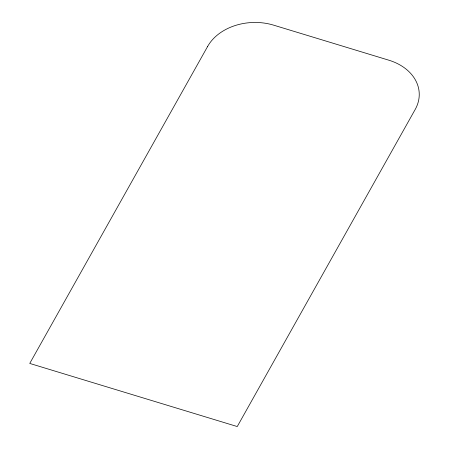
<?xml version="1.0" encoding="UTF-8"?>
<svg xmlns="http://www.w3.org/2000/svg" width="449" height="449" viewBox="0 0 449 449"><rect width="100%" height="100%" fill="white"/><g stroke="black" fill="none" stroke-linecap="round" stroke-linejoin="round"><path stroke-width="0.67" d="M207.696 46.342L29.752 363.432L237.252 426.55L415.19 109.461A50.193 37.89 -2.6 0 0 388.851 60.2L273.576 25.138A50.193 37.89 -2.6 0 0 207.696 46.342"/></g></svg>
